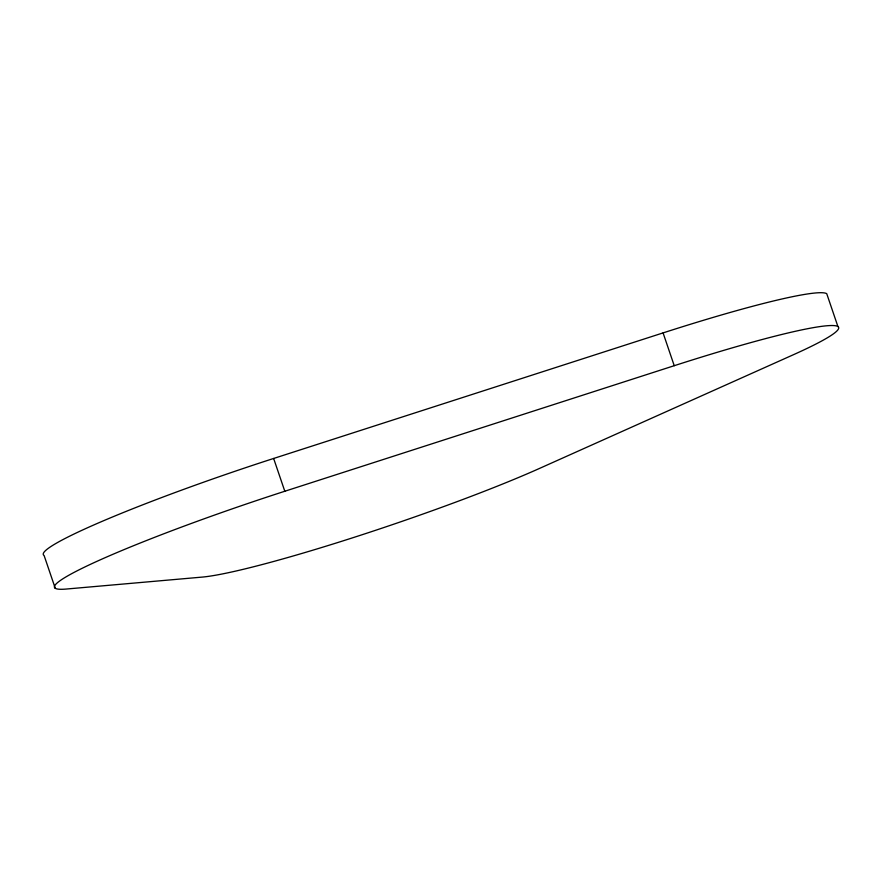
<?xml version="1.0" encoding="UTF-8"?>
<svg xmlns="http://www.w3.org/2000/svg" width="882" height="882" viewBox="0 0 882 882"><rect width="100%" height="100%" fill="white"/><g stroke="black" fill="none" stroke-linecap="round" stroke-linejoin="round"><path stroke-width="1.32" d="M55.257 588.305L44.1 555.506A208.527 17.089 -18.8 0 1 273.64 458.464L663.077 332.9A208.527 17.089 -18.8 0 1 826.743 293.695L837.9 326.494M284.809 491.252L674.234 365.699A208.527 17.089 -18.8 0 1 793.447 354.707L539.718 468.331A208.527 17.089 -18.8 0 1 202.463 577.071L66.767 589A208.527 17.089 -18.8 0 1 284.809 491.252L273.64 458.464M663.077 332.9L674.234 365.699"/></g></svg>
